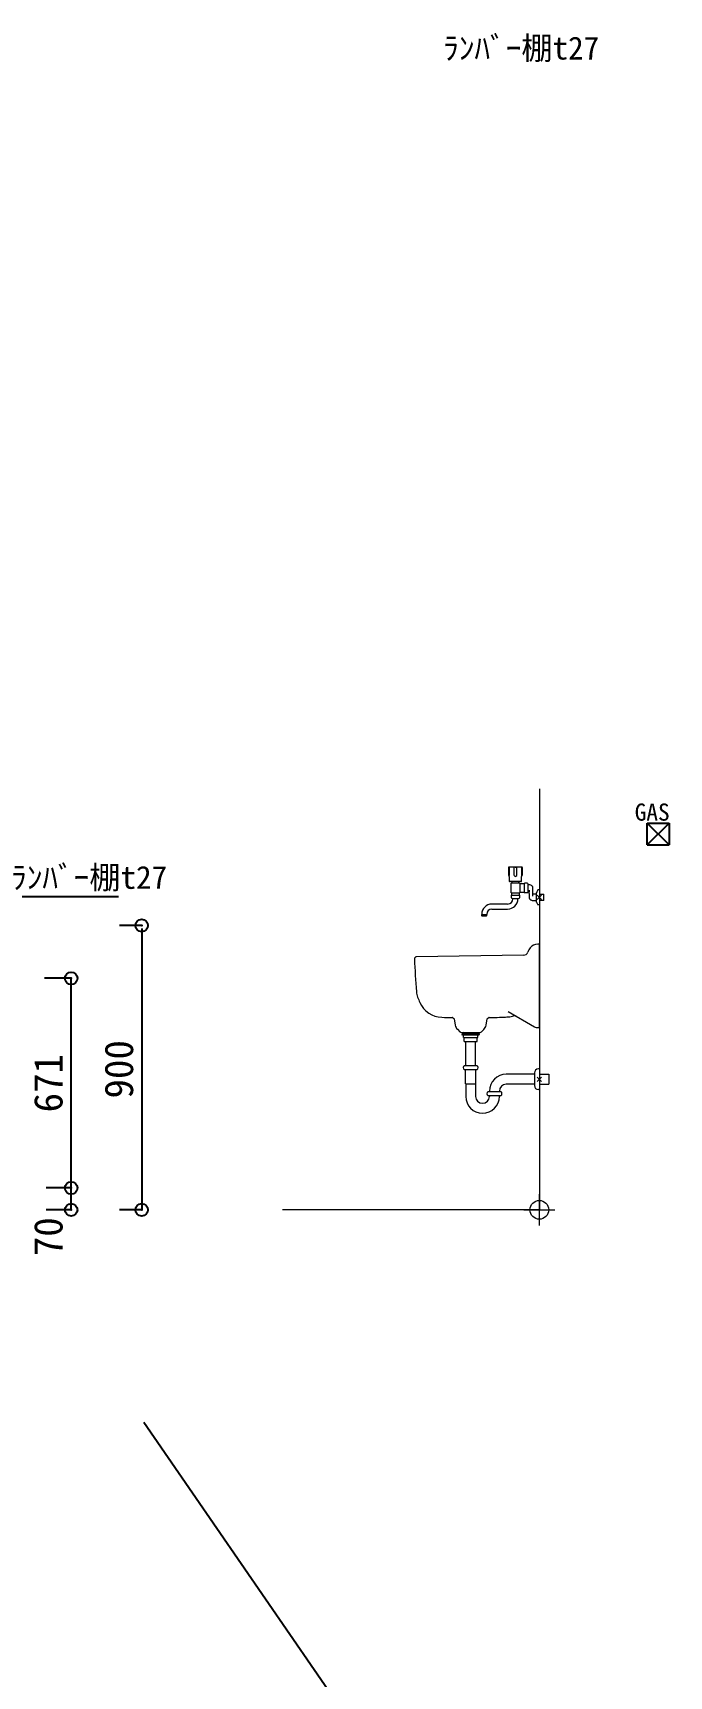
# Model space of a CAD drawing. Units: millimetres at full size, sheet at 1:50. Extents: x -31113 to 29332, y -20209 to 31249.
# Drawn here: x -12689 to -10650, y -2589 to 2670 of the extents above; entities that cross this region are included whole.
import ezdxf
from ezdxf.enums import TextEntityAlignment as Align

# ---------------------------------------------------------------- set-up
doc = ezdxf.new("R2010")
doc.units = ezdxf.units.MM
doc.header["$LTSCALE"] = 50
doc.header["$PDMODE"] = 32
doc.header["$PDSIZE"] = 40
doc.layers.add('B-A_文字', color=7, linetype='Continuous', lineweight=25)
doc.layers.add('B-F_寸法・方位', color=7, linetype='Continuous', lineweight=25)
doc.styles.add('ＭＳ ゴシック', font='')
doc.styles.get('ＭＳ ゴシック').set_extended_font_data('MS Gothic')

msp = doc.modelspace()

# ---------------------------------------------------------------- linework, layer by layer
at = {"layer": 'B-A_文字', "lineweight": 18}
for p, q in [((-11066.3, 250.75), (-11066.3, -1096.71)), ((-11165.5, -1.83), (-11165.5, -24.47)), ((-11163, -29.44), (-11162.94, -29.17)), ((-11163, -29.44), (-11163, -42.41)), ((-11163, -42.41), (-11163, -45.01)), ((-11162.47, -26.32), (-11162.41, -25.22)), ((-11162.41, -25.22), (-11162.39, -24.11)), ((-11162.39, -24.11), (-11162.38, -23.32)), ((-11162.38, -22.49), (-11162.38, -1.67)), ((-11162.38, -23.32), (-11162.38, -22.49)), ((-11154.5, -46.21), (-11154.5, -50.21)), ((-11147.95, -1.67), (-11147.93, -1.08)), ((-11147.95, -1.67), (-11147.95, -22.49)), ((-11147.95, -22.49), (-11147.94, -24.11)), ((-11147.93, -1.08), (-11147.9, -0.79)), ((-11147.9, -0.79), (-11147.86, -0.53)), ((-11147.86, -0.53), (-11147.8, -0.34)), ((-11147.8, -0.34), (-11147.73, -0.21)), ((-11147.73, -0.21), (-11147.58, -0.11)), ((-11144.59, -29.17), (-11143, -29.44)), ((-11143, -29.44), (-11141.42, -29.17)), ((-11143, -50.21), (-11129, -50.21)), ((-11138.28, -0.21), (-11138.42, -0.11)), ((-11138.21, -0.34), (-11138.28, -0.21)), ((-11138.15, -0.53), (-11138.21, -0.34)), ((-11138.1, -0.79), (-11138.15, -0.53)), ((-11138.07, -1.08), (-11138.1, -0.79)), ((-11138.06, -1.67), (-11138.07, -1.08)), ((-11138.07, -24.11), (-11138.06, -23.3)), ((-11138.06, -22.49), (-11138.06, -1.67)), ((-11138.06, -23.3), (-11138.06, -22.49)), ((-11131.5, -50.21), (-11131.5, -46.21)), ((-11129, -50.21), (-11129, -64.1)), ((-11123.62, -1.67), (-11123.62, -22.49)), ((-11123.62, -22.49), (-11123.62, -24.11)), ((-11123.07, -29.17), (-11123, -29.44)), ((-11123, -42.41), (-11123, -29.44)), ((-11123, -45.01), (-11123, -42.41)), ((-11120.5, -24.47), (-11120.5, -1.83)), ((-11115.3, -51.96), (-11115.3, -58.98)), ((-11107.9, -51.79), (-11110.21, -51.79)), ((-11102.8, -51.96), (-11102.8, -58.98)), ((-11157, -82.36), (-11143, -82.36)), ((-11157, -90.06), (-11157, -98.75)), ((-11157, -90.06), (-11129, -90.06)), ((-11157, -98.75), (-11152.75, -100.56)), ((-11156, -82.36), (-11156, -90.06)), ((-11152.75, -100.56), (-11133.25, -100.56)), ((-11151, -100.56), (-11151, -101.06)), ((-11143, -82.36), (-11129, -82.36)), ((-11135, -101.06), (-11135, -100.56)), ((-11133.25, -100.56), (-11129, -98.75)), ((-11130, -90.06), (-11130, -82.36)), ((-11115.3, -53.46), (-11129, -53.46)), ((-11129, -64.1), (-11129, -69.32)), ((-11129, -69.32), (-11129, -82.36)), ((-11129, -79.96), (-11115.3, -79.96)), ((-11129, -98.75), (-11129, -90.06)), ((-11115.3, -58.98), (-11115.3, -73.72)), ((-11115.3, -73.72), (-11115.3, -81.45)), ((-11115.3, -81.45), (-11115.3, -81.46)), ((-11115.28, -81.46), (-11115.3, -81.45)), ((-11110.21, -81.62), (-11107.9, -81.62)), ((-11101.3, -56.46), (-11102.8, -56.46)), ((-11102.8, -58.98), (-11102.8, -73.72)), ((-11102.8, -73.72), (-11102.8, -81.45)), ((-11102.8, -76.96), (-11101.3, -76.96)), ((-11102.8, -81.45), (-11102.8, -81.46)), ((-11097.28, -56.87), (-11101.3, -56.46)), ((-11099.3, -74.06), (-11099.3, -74.31)), ((-11099.3, -74.31), (-11099.3, -79.31)), ((-11099.3, -84.84), (-11099.3, -79.31)), ((-11099.06, -97.06), (-11098.67, -99.47)), ((-11098.67, -99.47), (-11098.11, -100.88)), ((-11098.11, -100.88), (-11097.47, -101.89)), ((-11097.47, -101.89), (-11096.74, -102.73)), ((-11094.05, -57.67), (-11097.28, -56.87)), ((-11096.74, -102.73), (-11096.02, -103.37)), ((-11096.02, -103.37), (-11095.25, -103.93)), ((-11095.25, -103.93), (-11094.43, -104.41)), ((-11094.43, -104.41), (-11093.14, -105.02)), ((-11091.63, -58.61), (-11094.05, -57.67)), ((-11093.14, -105.02), (-11091.07, -105.79)), ((-11090.04, -59.58), (-11091.63, -58.61)), ((-11089.15, -60.42), (-11090.04, -59.58)), ((-11088.57, -61.18), (-11089.15, -60.42)), ((-11088.01, -62.3), (-11088.57, -61.18)), ((-11087.69, -63.53), (-11088.01, -62.3)), ((-11087.67, -63.84), (-11087.69, -63.53)), ((-11087.3, -85.23), (-11087.3, -74.31)), ((-11087.3, -85.15), (-11087.3, -85.16)), ((-11087.19, -85.25), (-11087.3, -85.15)), ((-11087.3, -92.71), (-11087.3, -85.15)), ((-11086.96, -85.42), (-11087.19, -85.25)), ((-11086.67, -85.63), (-11086.96, -85.42)), ((-11086.29, -85.88), (-11086.67, -85.63)), ((-11086.06, -86.01), (-11086.29, -85.88)), ((-11085.82, -86.13), (-11086.06, -86.01)), ((-11085.69, -86.17), (-11085.82, -86.13)), ((-11085.56, -86.21), (-11085.69, -86.17)), ((-11085.43, -86.23), (-11085.56, -86.21)), ((-11085.3, -86.23), (-11085.43, -86.23)), ((-11075.8, -86.23), (-11085.3, -86.23)), ((-11075.8, -111.71), (-11075.8, -81.71)), ((-11073.37, -103.78), (-11059.23, -89.64)), ((-11059.23, -103.78), (-11073.37, -89.64)), ((-11066.3, -72.96), (-11070.8, -72.96)), ((-11066.3, -72.96), (-11066.3, -120.46)), ((-11066.3, -86.21), (-11052.3, -86.21)), ((-11052.3, -107.18), (-11052.3, -86.21)), ((-11251, -151.06), (-11251, -151.4)), ((-11251, -151.4), (-11235, -151.4)), ((-11250.1, -156.06), (-11235.9, -156.06)), ((-11235, -151.4), (-11235, -151.06)), ((-11168, -118.06), (-11218, -118.06)), ((-11218, -134.06), (-11168, -134.06)), ((-11091.07, -105.79), (-11088.94, -106.36)), ((-11088.94, -106.36), (-11086.3, -106.84)), ((-11086.3, -106.84), (-11083.11, -107.11)), ((-11083.11, -107.11), (-11079.31, -107.18)), ((-11079.33, -107.18), (-11075.8, -107.18)), ((-11066.3, -120.46), (-11070.8, -120.46)), ((-11052.3, -107.18), (-11066.3, -107.18)), ((-11066.3, -246.71), (-11071.64, -246.71)), ((-11066.3, -512.71), (-11066.3, -246.71)), ((-11117.27, -281.86), (-11459.36, -286.71)), ((-11166.3, -462.4), (-11081.63, -511.36)), ((-11339.53, -485.96), (-11335.71, -506.13)), ((-11328.67, -518.72), (-11320.54, -527.17)), ((-11244.42, -519.23), (-11252.06, -527.17)), ((-11236.9, -506.13), (-11233.08, -485.96)), ((-11076.62, -512.71), (-11066.3, -512.71)), ((-11316.94, -528.71), (-11255.67, -528.71)), ((-11307.88, -528.71), (-11313.8, -532.98)), ((-11313.8, -532.98), (-11313.8, -535.21)), ((-11258.8, -532.98), (-11313.8, -532.98)), ((-11313.3, -537.21), (-11313.3, -535.21)), ((-11260.3, -538.21), (-11312.3, -538.21)), ((-11308.8, -545.21), (-11308.8, -538.21)), ((-11308.8, -545.21), (-11263.8, -545.21)), ((-11306.8, -557.8), (-11306.8, -547.2)), ((-11270, -558.91), (-11302.6, -558.91)), ((-11302.18, -635.71), (-11302.18, -558.91)), ((-11270.43, -635.71), (-11270.43, -558.91)), ((-11265.8, -557.8), (-11265.8, -547.2)), ((-11264.72, -528.71), (-11258.8, -532.98)), ((-11263.8, -545.21), (-11263.8, -538.21)), ((-11259.3, -537.21), (-11259.3, -535.21)), ((-11258.8, -532.98), (-11258.8, -535.21)), ((-11265.01, -635.71), (-11307.59, -635.71)), ((-11307.59, -647.71), (-11265.01, -647.71)), ((-11303.1, -693.26), (-11303.1, -648.71)), ((-11269.5, -693.26), (-11269.5, -648.71)), ((-11082.3, -662.83), (-11172.3, -662.83)), ((-11082.3, -658.71), (-11082.3, -698.71)), ((-11059.23, -685.78), (-11073.37, -671.64)), ((-11073.37, -685.78), (-11059.23, -671.64)), ((-11066.3, -645.71), (-11069.3, -645.71)), ((-11066.3, -645.71), (-11066.3, -711.71)), ((-11066.3, -662.83), (-11036.3, -662.83)), ((-11036.3, -662.83), (-11036.3, -694.58)), ((-11302.18, -694.78), (-11302.18, -733.71)), ((-11271.79, -694.33), (-11301.62, -694.33)), ((-11270.43, -694.78), (-11270.43, -733.71)), ((-11189.01, -719.01), (-11231.59, -719.01)), ((-11231.59, -731.01), (-11189.01, -731.01)), ((-11226.18, -719.01), (-11226.18, -716.71)), ((-11226.18, -731.01), (-11226.18, -733.71)), ((-11194.43, -719.01), (-11194.43, -716.71)), ((-11194.43, -731.01), (-11194.43, -733.71)), ((-11082.3, -694.58), (-11172.3, -694.58)), ((-11066.3, -711.71), (-11069.3, -711.71)), ((-11066.3, -694.58), (-11036.3, -694.58)), ((-11066.3, -1096.71), (-11888.62, -1096.71))]:
    msp.add_line(p, q, dxfattribs=at)
at = {"layer": 'B-A_文字', "color": 134}
for p, q in [((-10720.4, 140.96), (-10650.4, 140.96)), ((-10720.4, 70.96), (-10720.4, 140.96)), ((-10650.4, 140.96), (-10720.4, 70.96)), ((-10720.4, 140.96), (-10650.4, 70.96)), ((-10650.4, 140.96), (-10650.4, 70.96)), ((-10720.4, 70.96), (-10650.4, 70.96))]:
    msp.add_line(p, q, dxfattribs=at)
at = {"layer": 'B-A_文字', "color": 1, "lineweight": 18}
for p, q in [((-11066.3, -1146.71), (-11066.3, -1046.71)), ((-11116.3, -1096.71), (-11016.3, -1096.71))]:
    msp.add_line(p, q, dxfattribs=at)
at = {"layer": 'B-A_文字', "lineweight": 18}
for points in [[(-11164.05, -0.28), (-11164.05, -0.28), (-11164.05, -0.28)], [(-11124.2, -46.21), (-11143, -46.21), (-11161.8, -46.21)], [(-11157, -82.36), (-11157, -50.21), (-11143, -50.21)], [(-11144.06, -0.28), (-11143, -0.28), (-11141.94, -0.28)]]:
    msp.add_lwpolyline(points, dxfattribs=at)
at = {"layer": 'B-A_文字'}
msp.add_lwpolyline([(-12333.2, -1776.66), (-11397.88, -3132.88), (-11445.32, -2731.26)], dxfattribs=at)
at = {"layer": 'B-A_文字', "color": 1, "lineweight": 18}
msp.add_circle((-11066.3, -1096.71), 30, dxfattribs=at)
at = {"layer": 'B-A_文字', "lineweight": 18}
for centre, radius, start, end in [((-11143, -299.44), 299.9, 85.97595, 94.02411), ((-11164.13, -1.66), 1.39, 86.8929, 187.13034), ((-11164.11, -24.56), 1.39, 176.02809, 242.78477), ((-11166.77, -29.01), 3.79, 353.40745, 57.85858), ((-11161.8, -45.01), 1.2, 180, 270), ((-11181.89, -24.58), 19.5, 346.38878, 354.86924), ((-11160.98, -1.49), 1.41, 90.40411, 187.15275), ((-11142.98, -24.47), 4.97, 175.83605, 251.12015), ((-11146.96, -22.78), 22.68, 83.0135, 91.59065), ((-11144.09, 0.64), 0.917, 263.0521, 271.28436), ((-11141.92, 0.64), 0.918, 268.71965, 276.94389), ((-11139.05, -22.78), 22.68, 88.40935, 96.9865), ((-11143.02, -24.47), 4.97, 288.87979, 4.16397), ((-11125.03, -1.49), 1.41, 352.83274, 88.78913), ((-11124.2, -45.01), 1.2, 270, 0), ((-11103.19, -24.43), 20.43, 179.10166, 193.41231), ((-11119.24, -29.01), 3.79, 122.14142, 186.59255), ((-11121.88, -1.66), 1.39, 352.86966, 93.1071), ((-11121.89, -24.56), 1.39, 297.21523, 3.97191), ((-11111.22, -98.9), 47.12, 88.7755, 94.8986), ((-11106.62, -91.26), 39.49, 84.49509, 91.85377), ((-11168, -101.06), 33, 270, 0), ((-11168, -101.06), 17, 270, 0), ((-11111.21, -28.99), 52.64, 265.60815, 271.08499), ((-11107.14, -27.08), 54.55, 269.20332, 274.55755), ((-11101.76, -79.97), 3.05, 36.32322, 81.39097), ((-10875.87, -86.56), 223.43, 179.55865, 182.69388), ((-11293.71, -76.3), 206.42, 0.552, 3.46042), ((-10986.59, -126.88), 100, 147.36681, 153.14339), ((-11248.75, -153.38), 3, 138.59037, 243.25627), ((-11218, -151.06), 33, 90, 180), ((-11237.25, -153.38), 3, 296.74368, 41.40962), ((-11218, -151.06), 17, 90, 180), ((-10986.59, -66.53), 100, 206.85661, 212.63318), ((-11048.07, -295.27), 60, 141.76287, 157.73798), ((-11071.64, -276.71), 30, 90, 141.76287), ((-11459.27, -293.71), 7, 90.8118, 182.11243), ((-8967.96, -201.81), 2500, 182.11243, 184.51665), ((-11117.48, -266.86), 15, 270.8118, 337.73798), ((-11400.38, -393.96), 60, 184.51665, 201.32381), ((-11083.66, -270.32), 400, 201.32381, 204.01479), ((-11375.96, -400.55), 80, 204.01479, 267.88816), ((-11286.3, 2030.79), 2513, 267.88816, 268.65098), ((-11345.54, -484.51), 3, 51.17729, 88.65098), ((-11333.63, -469.71), 16, 231.17729, 242.24378), ((-11342.47, -486.52), 3, 10.71312, 62.24378), ((-11313.11, -501.85), 23, 190.71312, 227.29641), ((-11259.49, -501.85), 23, 310.93815, 349.28688), ((-11230.13, -486.52), 3, 117.75622, 169.28688), ((-11238.98, -469.71), 16, 297.75622, 308.82271), ((-11227.07, -484.51), 3, 91.34902, 128.82271), ((-11286.3, 2030.79), 2513, 271.34902, 272.54046), ((-11182.58, -306.91), 173, 272.54046, 278.69024), ((-11165.51, -418.61), 60, 278.69024, 286.32645), ((-11145.83, -485.79), 10, 59.96067, 106.32645), ((-11076.62, -502.71), 10, 239.96067, 270), ((-11316.94, -523.71), 5, 223.8767, 270), ((-11299.65, -539.13), 20, 249.02856, 261.49463), ((-11272.96, -539.13), 20, 278.50537, 290.97144), ((-11255.67, -523.71), 5, 270, 316.1233), ((-11302.3, -641.71), 8, 131.40961, 228.59039), ((-11270.3, -641.71), 8, 311.40961, 48.59039), ((-11172.3, -716.71), 53.88, 90, 180), ((-11069.3, -658.71), 13, 90, 180), ((-11248.3, -733.71), 53.88, 180, 0), ((-11248.3, -733.71), 22.12, 180, 0), ((-11226.3, -725.01), 8, 131.40961, 228.59039), ((-11172.3, -716.71), 22.12, 90, 180), ((-11194.3, -725.01), 8, 311.40961, 48.59039), ((-11069.3, -698.71), 13, 180, 270)]:
    msp.add_arc(centre, radius, start, end, dxfattribs=at)
at = {"layer": 'B-F_寸法・方位'}
for p, q in [((-12921.02, -93.54), (-12414.98, -93.54)), ((-12340.21, -186.71), (-12411.28, -186.71)), ((-12340.21, -196.71), (-12340.21, -1096.71)), ((-12566.31, -355.71), (-12651.73, -355.71)), ((-12566.31, -355.71), (-12651.73, -355.71)), ((-12566.31, -1026.71), (-12646.19, -1026.71)), ((-12566.31, -1096.71), (-12566.31, -1026.71)), ((-12566.31, -1096.71), (-12646.19, -1096.71)), ((-12340.21, -1096.71), (-12411.28, -1096.71))]:
    msp.add_line(p, q, dxfattribs=at)
msp.add_lwpolyline([(-12566.31, -1026.71), (-12566.31, -355.71), (-12651.73, -355.71)], dxfattribs=at)
for p in [(-12340.21, -186.71), (-12566.31, -355.71), (-12566.31, -1026.71), (-12566.31, -1096.71), (-12340.21, -1096.71)]:
    msp.add_point(p, dxfattribs=at)

# ---------------------------------------------------------------- texts
at = {"layer": 'B-A_文字', "style": 'ＭＳ ゴシック'}
for s, height, p in [('ﾗﾝﾊﾞｰ棚t27', 73.31, (-11374.09, 2562.74)), ('GAS', 54.99, (-10760.91, 132.19)), ('ﾗﾝﾊﾞｰ棚t27', 73.31, (-12758.28, -91.39))]:
    msp.add_text(s, height=height, dxfattribs=at).set_placement(p, align=Align.BOTTOM_LEFT)
at = {"layer": 'B-F_寸法・方位', "style": 'ＭＳ ゴシック'}
for s, p in [('900', (-12340.21, -740.46)), ('671', (-12566.31, -784.96)), ('70', (-12566.31, -1245.2))]:
    msp.add_text(s, height=91.64, rotation=90, dxfattribs=at).set_placement(p, align=Align.BOTTOM_LEFT)

doc.saveas('drawing.dxf')
